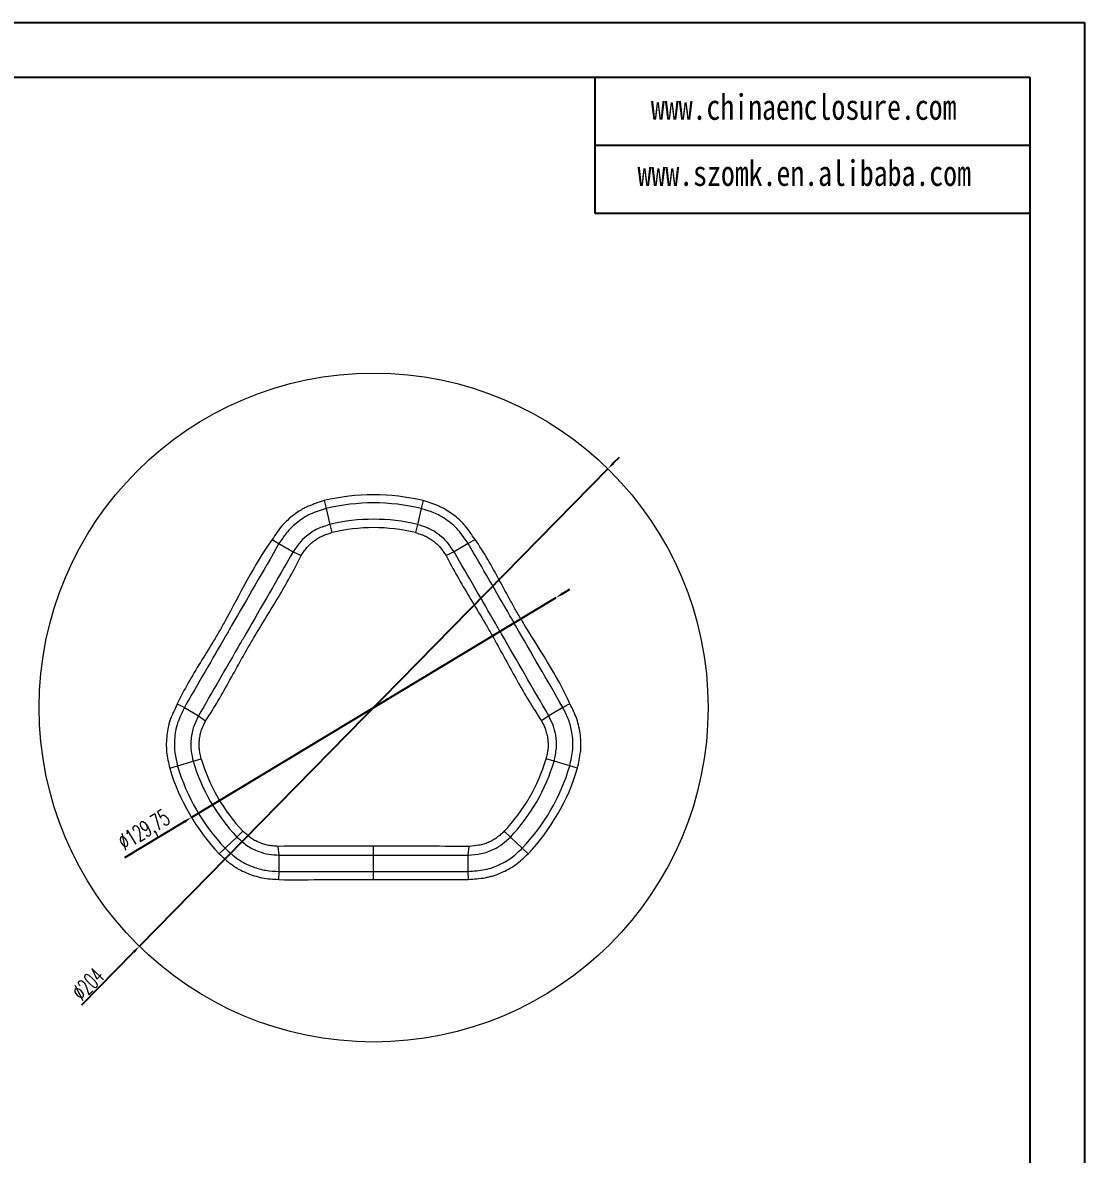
# Model space of a CAD drawing. Header units: inches. Extents: x -602 to 2189, y 557 to 1254.
# Drawn here: x 1255.3 to 1579.2, y 908.8 to 1253.9 of the extents above; entities that cross this region are included whole.
import ezdxf

# ---------------------------------------------------------------- set-up
doc = ezdxf.new("R2010")
doc.units = ezdxf.units.IN
doc.layers.add('文字', color=81, linetype='Continuous')
doc.styles.add('SLDTEXTSTYLE2', font='TXT', dxfattribs={"width": 0.6, "bigfont": 'bigfont'})
doc.styles.add('宋体', font='', dxfattribs={"width": 0.8, "height": 3.5})
doc.styles.get('宋体').set_extended_font_data('SimSun')
doc.dimstyles.new('5', dxfattribs={"dimtxt": 5, "dimasz": 2.5, "dimexe": 1.25, "dimexo": 0.625, "dimtad": 1, "dimtxsty": 'SLDTEXTSTYLE2', "dimcen": 2.5, "dimclrd": 256, "dimclre": 256, "dimclrt": 256, "dimadec": 0, "dimazin": 0, "dimtfac": 1, "dimtmove": 0, "dimatfit": 3, "dimfxl": 1, "dimarcsym": 0})

# ---------------------------------------------------------------- blocks, each defined once
blk = doc.blocks.new('*D128')
at = {"lineweight": -2}
for p, q in [((1435.578055367007, 1119.635852809435), (1437.328981484895, 1121.420301668242)), ((1433.827129249119, 1117.851403950628), (1290.95155802946, 972.2403770719739)), ((1273.395657681121, 954.3483563739719), (1289.200631911572, 970.4559282131668))]:
    blk.add_line(p, q, dxfattribs=at)
for points in [[(1435.280647223872, 1119.927673829083), (1435.875463510141, 1119.344031789787), (1433.827129249119, 1117.851403950628)], [(1288.903223768438, 970.7477492328147), (1289.498040054707, 970.1641071935187), (1290.95155802946, 972.2403770719739)]]:
    blk.add_solid(points)
at = {"layer": 'Defpoints', "color": 0}
for p in [(1433.827129249119, 1117.851403950628), (1290.95155802946, 972.2403770719739)]:
    blk.add_point(p, dxfattribs=at)
at = {"insert": (1275.279772984649, 960.7304688395283), "char_height": 5, "attachment_point": 5, "rotation": 45.54326741135031, "style": 'SLDTEXTSTYLE2'}
blk.add_mtext('∅204', dxfattribs=at)
blk = doc.blocks.new('*D129')
at = {"lineweight": -2}
for p, q in [((1420.085246722322, 1079.838766598053), (1422.226103436049, 1081.129786555796)), ((1417.944390008595, 1078.54774664031), (1306.834297269984, 1011.544034382291)), ((1286.496158489578, 999.2793447837341), (1304.693440556257, 1010.253014424548))]:
    blk.add_line(p, q, dxfattribs=at)
for points in [[(1419.870076729364, 1080.19557605034), (1420.300416715279, 1079.481957145765), (1417.944390008595, 1078.54774664031)], [(1304.478270563299, 1010.609823876836), (1304.908610549214, 1009.896204972261), (1306.834297269984, 1011.544034382291)]]:
    blk.add_solid(points)
at = {"layer": 'Defpoints', "color": 0}
for p in [(1417.944390008595, 1078.54774664031), (1306.834297269984, 1011.544034382291)]:
    blk.add_point(p, dxfattribs=at)
at = {"insert": (1292.695426225918, 1007.153549969716), "char_height": 5, "attachment_point": 5, "rotation": 31.09161305314865, "style": 'SLDTEXTSTYLE2'}
blk.add_mtext('∅129,75', dxfattribs=at)

msp = doc.modelspace()

# ---------------------------------------------------------------- linework, layer by layer
for p, q in [((593.7771530431232, 1253.93005801038), (1579.151873043124, 1253.93005801038)), ((1579.151873043124, 1253.93005801038), (1579.151873043124, 557.2004580103801)), ((626.9547530431241, 1237.341258010381), (1562.563073043123, 1237.34125801038)), ((1429.852673043121, 1237.341258010379), (1429.852673043121, 1195.86925801038)), ((1562.563073043123, 1237.34125801038), (1562.563073043125, 573.7892580103803)), ((1429.852673043121, 1216.605258010381), (1562.563073043123, 1216.605258010381)), ((1429.852673043121, 1195.86925801038), (1562.563073043123, 1195.86925801038))]:
    msp.add_line(p, q)
at = {"color": 7, "linetype": 'Continuous', "lineweight": 15}
for p, q in [((1347.31890807574, 1108.145989706778), (1347.889669971296, 1105.756202483063)), ((1377.459779138525, 1108.145989722138), (1376.889017181265, 1105.75620251316)), ((1347.889669971296, 1105.756202483063), (1349.050028933419, 1100.897765215714)), ((1376.889017181265, 1105.75620251316), (1375.728658219153, 1100.897765245809)), ((1349.050028933419, 1100.897765215714), (1349.643112986146, 1098.414515396083)), ((1375.728658219153, 1100.897765245809), (1375.135574353768, 1098.414515381434)), ((1331.463669589853, 1096.327041748856), (1333.514184312279, 1095.032667974982)), ((1333.514184312279, 1095.032667974982), (1337.844309785105, 1092.532665297227)), ((1391.264498851046, 1095.032664855126), (1386.934372605131, 1092.532663516278)), ((1393.315038172014, 1096.327053079443), (1391.264498851046, 1095.032664855126)), ((1337.844309785105, 1092.532665297227), (1340.299992159228, 1091.449238535852)), ((1386.934372605131, 1092.532663516278), (1384.478713051432, 1091.449248408624)), ((1302.515726874612, 1046.187734191693), (1304.661944774526, 1045.059123183447)), ((1422.262980392345, 1046.187746379035), (1420.116737615775, 1045.059121402508)), ((1304.661944774526, 1045.059123183447), (1308.992073339411, 1042.559125861296)), ((1308.992073339411, 1042.559125861296), (1311.158189720559, 1040.974156087774)), ((1415.786609823883, 1042.55912274137), (1413.620515136554, 1040.974166573247)), ((1420.116737615775, 1045.059121402508), (1415.786609823883, 1042.55912274137)), ((1302.562829193936, 1027.247818594647), (1307.350539376709, 1028.672137069761)), ((1307.350539376709, 1028.672137069761), (1309.797662906197, 1029.400143486592)), ((1417.428138731698, 1028.672139932959), (1414.981063407551, 1029.400131808)), ((1422.215847703442, 1027.247821818131), (1417.428138731698, 1028.672139932959)), ((1300.207859192994, 1026.547227499078), (1302.562829193936, 1027.247818594647)), ((1424.57087250701, 1026.547214352881), (1422.215847703442, 1027.247821818131)), ((1317.062504087467, 1002.133645046005), (1320.689855161368, 1005.567764452701)), ((1320.689855161368, 1005.567764452701), (1322.543888844781, 1007.3230325269)), ((1404.088825230606, 1005.567771150807), (1402.234827978581, 1007.323004469104)), ((1407.716175386991, 1002.133652612766), (1404.088825230606, 1005.567771150807)), ((1315.278289356956, 1000.444476793891), (1317.062504087467, 1002.133645046005)), ((1333.537108030908, 1000.045875140533), (1333.247540815711, 1002.714297428117)), ((1362.389343639289, 1000.045890511301), (1362.389343639289, 1002.739904473424)), ((1391.241581695394, 1000.045890511301), (1391.5311453395, 1002.714236033632)), ((1409.500431608145, 1000.444444992887), (1407.716175386991, 1002.133652612766)), ((1333.537103392954, 995.0458751407155), (1333.537108030908, 1000.045875140533)), ((1362.389343639289, 995.0458905113005), (1362.389343639289, 1000.045890511301)), ((1391.241581695394, 995.0458905113005), (1391.241581695394, 1000.045890511301)), ((1333.441400462277, 992.6229189378266), (1333.537103392954, 995.0458751407155)), ((1362.389343639289, 992.6537099542006), (1362.389343639289, 995.0458905113005)), ((1391.337285397809, 992.6228487293222), (1391.241581695394, 995.0458905113005))]:
    msp.add_line(p, q, dxfattribs=at)
msp.add_circle((1362.389343639289, 1045.045890511301), 101.9999999999999, dxfattribs=at)
for radius, start, end in [(64.87480671689246, 76.56746347142169, 103.4325365869765), (62.41780608277586, 76.56746350169124, 103.4325366172476), (57.42272394113428, 76.56746350686072, 103.4325366224171), (54.86963201950376, 76.56746340929963, 103.432536524856), (57.42272874410432, 196.5674635068331, 223.4325366223974), (54.86961164700016, 196.5674634092689, 223.4325365248487), (54.86965239169403, 316.5674634092848, 343.4325365248514), (57.42271913821207, 316.5674635068335, 343.4325366223958), (64.87478355404788, 196.5674634713977, 223.432536586992), (62.41781151747039, 196.5674635016721, 223.4325366172414), (62.4178006480921, 316.5674635016501, 343.4325366172347), (64.87482987986434, 316.567463471396, 343.4325365869602)]:
    msp.add_arc((1362.389343639289, 1045.045890511301), radius, start, end, dxfattribs=at)
for points, knots in [([(1347.31890807574, 1108.145989706778), (1345.713548219562, 1107.59737256781), (1344.079063397486, 1107.122200687005), (1342.13143818626, 1106.283551002357), (1341.747020543543, 1106.102736362805), (1340.9894188835, 1105.712336819659), (1340.615799618239, 1105.503208968867), (1339.522460004486, 1104.846687200477), (1338.825165221598, 1104.367967545378), (1337.478199352975, 1103.348501221005), (1336.826690059813, 1102.81011861914), (1335.571398025941, 1101.671187220081), (1334.968081797305, 1101.066263932156), (1333.859335808979, 1099.792785069952), (1333.357589452299, 1099.116896387805), (1332.398444981501, 1097.731609271937), (1331.938987111837, 1097.02372344101), (1331.463669589853, 1096.327041748856)], [0, 0, 0, 0, 0.2500000000000006, 0.2500000000000006, 0.3125000000000007, 0.3125000000000007, 0.3750000000000008, 0.3750000000000008, 0.5000000000000006, 0.5000000000000006, 0.6250000000000004, 0.6250000000000004, 0.7500000000000002, 0.7500000000000002, 0.8750000000000001, 0.8750000000000001, 1, 1, 1, 1]), ([(1393.315038172014, 1096.327053079443), (1392.334982085268, 1097.704324241531), (1391.419426020831, 1099.127636715358), (1390.065660100753, 1100.749149266125), (1389.783688103093, 1101.065011112894), (1389.195192752997, 1101.678279738158), (1388.88898662513, 1101.976200337054), (1387.949826549645, 1102.835974238053), (1387.292843442537, 1103.368017793715), (1385.932098375692, 1104.369600651979), (1385.230174489944, 1104.841565978478), (1383.778951286512, 1105.722192223084), (1383.025530743794, 1106.129245903925), (1381.483722380836, 1106.831357482382), (1380.689128159999, 1107.120941640633), (1379.080001033421, 1107.648128022764), (1378.266357233803, 1107.888028544737), (1377.459779138525, 1108.145989722138)], [0, 0, 0, 0, 0.2500000000000004, 0.2500000000000004, 0.3124999999999999, 0.3124999999999999, 0.3749999999999994, 0.3749999999999994, 0.4999999999999996, 0.4999999999999996, 0.6249999999999997, 0.6249999999999997, 0.7499999999999998, 0.7499999999999998, 0.8749999999999999, 0.8749999999999999, 1, 1, 1, 1]), ([(1347.889669971296, 1105.756202483063), (1346.274855541346, 1105.169882105177), (1342.92246923834, 1104.263773715495), (1338.92887101472, 1101.513703756621), (1335.702710580953, 1098.458555496025), (1334.292825081204, 1096.139862412921), (1333.514184312279, 1095.032667974982)], [0, 0, 0, 0, 0.2796739280916174, 0.5597172514893365, 0.7789621269775104, 1, 1, 1, 1]), ([(1391.264498851046, 1095.032664855126), (1390.249349757128, 1096.406141887886), (1388.437742804797, 1099.345522714108), (1384.674670081245, 1102.391871134996), (1380.820597299727, 1104.625240592386), (1378.180265605258, 1105.321619993688), (1376.889017181265, 1105.75620251316)], [0, 0, 0, 0, 0.2789141827229258, 0.55878457206395, 0.7782716434284198, 1, 1, 1, 1]), ([(1349.050028933419, 1100.897765215714), (1347.793162985729, 1100.441441336634), (1345.185883937133, 1099.737538591337), (1342.069173949881, 1097.591740578227), (1339.555637071721, 1095.211315643207), (1338.452657720611, 1093.397896698014), (1337.844309785105, 1092.532665297227)], [0, 0, 0, 0, 0.2796739280916174, 0.5597172514893365, 0.7789621269775104, 1, 1, 1, 1]), ([(1340.299992159228, 1091.449238535852), (1340.587451341721, 1091.851559626725), (1340.857940569397, 1092.267998003547), (1341.418601623934, 1093.084010598317), (1341.708876389654, 1093.483498889891), (1342.351598289733, 1094.229880319748), (1342.700185063312, 1094.580019938383), (1343.436098527805, 1095.247399937177), (1343.822961699714, 1095.567478995025), (1344.619864254355, 1096.175755869573), (1345.030435063078, 1096.460806158786), (1345.885711491083, 1096.977248574239), (1346.332784552737, 1097.208246255962), (1347.260992622586, 1097.601460637592), (1347.736332981171, 1097.767145630131), (1348.691267564232, 1098.086695018144), (1349.171212495433, 1098.239596335574), (1349.643112986147, 1098.414515396083)], [0, 0, 0, 0, 0.1249999999999999, 0.1249999999999999, 0.2499999999999998, 0.2499999999999998, 0.3749999999999997, 0.3749999999999997, 0.4999999999999996, 0.4999999999999996, 0.6249999999999994, 0.6249999999999994, 0.7499999999999993, 0.7499999999999993, 0.8749999999999997, 0.8749999999999997, 1, 1, 1, 1]), ([(1375.135574353768, 1098.414515381434), (1375.605269081842, 1098.253591181131), (1376.084303631737, 1098.113002293797), (1377.031287801713, 1097.807386681096), (1377.499129642425, 1097.642124693409), (1378.400585766341, 1097.236548499257), (1378.836398247334, 1097.00104256867), (1379.687000634259, 1096.483858603518), (1380.104626460391, 1096.203365960494), (1380.913873985435, 1095.612062401923), (1381.303346928756, 1095.299405163865), (1382.039969321781, 1094.626710269677), (1382.387441286901, 1094.26405887133), (1383.344491708232, 1093.101954219218), (1383.875743296911, 1092.250336296391), (1384.478713051432, 1091.449248408624)], [0, 0, 0, 0, 0.1249999999999998, 0.1249999999999998, 0.2499999999999996, 0.2499999999999996, 0.3749999999999993, 0.3749999999999993, 0.4999999999999991, 0.4999999999999991, 0.6249999999999989, 0.6249999999999989, 0.7499999999999987, 0.7499999999999987, 1, 1, 1, 1]), ([(1386.934372605131, 1092.532663516278), (1386.141924806255, 1093.605208788267), (1384.727964810695, 1095.900669727459), (1381.789504150053, 1098.279117995895), (1378.791083439265, 1100.016446872818), (1376.734246310722, 1100.559282144777), (1375.728658219153, 1100.897765245809)], [0, 0, 0, 0, 0.2789141827229258, 0.55878457206395, 0.7782716434284198, 1, 1, 1, 1]), ([(1331.463669589853, 1096.327041748856), (1325.759429630803, 1088.496836236461), (1321.658698507328, 1079.730257737074), (1316.398550365857, 1070.196582641972), (1315.80545611347, 1069.142782561036), (1314.59387838012, 1067.051076739873), (1313.97578222344, 1066.012937201249), (1312.100767392486, 1062.911880819408), (1310.823153759576, 1060.862252717665), (1307.035500757791, 1054.689809859202), (1304.573896770559, 1050.549819540842), (1302.515726874612, 1046.187734191693)], [0, 0, 0, 0, 0.5000000000000006, 0.5000000000000006, 0.5625000000000006, 0.5625000000000006, 0.6250000000000004, 0.6250000000000004, 0.7500000000000002, 0.7500000000000002, 1, 1, 1, 1]), ([(1333.514184312279, 1095.032667974982), (1328.682595191439, 1086.664110136391), (1323.306747937831, 1077.352869559411), (1313.71076945903, 1060.73214728579), (1308.910847539335, 1052.418438648515), (1304.661944774526, 1045.059123183447)], [0, 0, 0, 0, 0.4999999999999999, 0.5600000000001273, 1, 1, 1, 1]), ([(1420.116737615775, 1045.059121402508), (1415.285148624106, 1053.427679017368), (1409.909301515595, 1062.738919343032), (1400.313323294468, 1079.359641170348), (1395.513401502852, 1087.673349585784), (1391.264498851046, 1095.032664855126)], [0, 0, 0, 0, 0.5, 0.5600000000001274, 1, 1, 1, 1]), ([(1422.262980392345, 1046.187746379035), (1418.333948416321, 1055.042868648535), (1412.79223026542, 1062.977492709295), (1407.165898572051, 1072.299751465422), (1406.549828004541, 1073.340286143677), (1405.344146535736, 1075.435396125882), (1404.754139494315, 1076.489752894952), (1403.006053706982, 1079.664091704978), (1401.869830950022, 1081.795351799697), (1398.418166181685, 1088.161777362432), (1396.063631777484, 1092.363584204074), (1393.315038172014, 1096.327053079443)], [0, 0, 0, 0, 0.4999999999999996, 0.4999999999999996, 0.5624999999999997, 0.5624999999999997, 0.6249999999999999, 0.6249999999999999, 0.7500000000000001, 0.7500000000000001, 1, 1, 1, 1]), ([(1337.844309785105, 1092.532665297227), (1333.012721180944, 1084.16410835355), (1327.636874507717, 1074.85286878182), (1318.040897059602, 1058.2321482934), (1313.240975652215, 1049.918440543467), (1308.992073339411, 1042.559125861296)], [0, 0, 0, 0, 0.4999999999999999, 0.5600000000001273, 1, 1, 1, 1]), ([(1311.158189720559, 1040.974156087774), (1313.819840093746, 1045.025036975779), (1316.219595148973, 1049.240012642779), (1319.76215268141, 1055.610638654152), (1320.933404424171, 1057.742261125947), (1322.718921832309, 1060.926398738065), (1323.318884414667, 1061.985551483714), (1324.535719923463, 1064.095070028606), (1325.152722002608, 1065.145078107332), (1328.265055394688, 1070.376794174237), (1330.84412521076, 1074.50892145979), (1335.810302393729, 1082.870578653647), (1338.193801860352, 1087.091848469618), (1340.299992159227, 1091.449238535852)], [0, 0, 0, 0, 0.2499999999999997, 0.2499999999999997, 0.3749999999999996, 0.3749999999999996, 0.4374999999999995, 0.4374999999999995, 0.4999999999999994, 0.4999999999999994, 0.7499999999999997, 0.7499999999999997, 1, 1, 1, 1]), ([(1384.478713051433, 1091.449248408624), (1386.656055240698, 1087.118752129343), (1389.106453528114, 1082.933015444147), (1392.852298003372, 1076.679757360232), (1394.112711028662, 1074.599612232573), (1395.977496094029, 1071.461239901941), (1396.594767920115, 1070.412080678519), (1397.813246792152, 1068.303510979669), (1398.414079468428, 1067.244167515441), (1401.38871221068, 1061.932950049093), (1403.677705434048, 1057.633347038926), (1408.436024976799, 1049.151683334655), (1410.900001826879, 1044.976877185437), (1413.620515136553, 1040.974166573246)], [0, 0, 0, 0, 0.2499999999999997, 0.2499999999999997, 0.3749999999999996, 0.3749999999999996, 0.4374999999999997, 0.4374999999999997, 0.4999999999999997, 0.4999999999999997, 0.7499999999999998, 0.7499999999999998, 1, 1, 1, 1]), ([(1415.786609823883, 1042.55912274137), (1410.955021090545, 1050.927679908788), (1405.579174272214, 1060.238919731845), (1395.983196566413, 1076.859640666591), (1391.183275030941, 1085.173348638371), (1386.934372605131, 1092.532663516278)], [0, 0, 0, 0, 0.5, 0.5600000000001274, 1, 1, 1, 1]), ([(1302.515726874612, 1046.187734191693), (1301.813003981556, 1044.650346572957), (1301.038157904115, 1043.14579704057), (1300.310770427742, 1041.162647094617), (1300.178212158531, 1040.760521665423), (1299.941353838318, 1039.944236255472), (1299.836450183868, 1039.530094054475), (1299.561444424416, 1038.286871776199), (1299.429172874194, 1037.451886732079), (1299.242149389639, 1035.772657135812), (1299.184377420041, 1034.928791389262), (1299.147344325856, 1033.231683815224), (1299.171535722296, 1032.375676414771), (1299.334393296812, 1030.689376905251), (1299.480903071447, 1029.856446804387), (1299.82890955474, 1028.199310164294), (1300.027971323868, 1027.374724463507), (1300.207859192995, 1026.547227499078)], [0, 0, 0, 0, 0.2500000000000011, 0.2500000000000011, 0.3125000000000013, 0.3125000000000013, 0.3750000000000014, 0.3750000000000014, 0.5000000000000011, 0.5000000000000011, 0.6250000000000009, 0.6250000000000009, 0.7500000000000007, 0.7500000000000007, 0.8750000000000003, 0.8750000000000003, 1, 1, 1, 1]), ([(1424.57087250701, 1026.547214352881), (1424.898436583047, 1028.211806943323), (1425.304168359494, 1029.864899892099), (1425.551689179697, 1031.970919747259), (1425.587307948308, 1032.394242935267), (1425.628012873846, 1033.245545845168), (1425.633712472753, 1033.673673940147), (1425.611817719772, 1034.948795885799), (1425.545881673295, 1035.792031512364), (1425.336480673276, 1037.468272960123), (1425.19598216612, 1038.301688680794), (1424.837284268532, 1039.95827083021), (1424.615063226179, 1040.783220392416), (1424.066570693815, 1042.380163430211), (1423.732106834175, 1043.152633576837), (1423.011984614808, 1044.675922022435), (1422.628666084072, 1045.427767819351), (1422.262980392345, 1046.187746379035)], [0, 0, 0, 0, 0.2499999999999999, 0.2499999999999999, 0.3124999999999999, 0.3124999999999999, 0.3749999999999998, 0.3749999999999998, 0.5, 0.5, 0.6250000000000001, 0.6250000000000001, 0.7500000000000001, 0.7500000000000001, 0.875, 0.875, 1, 1, 1, 1]), ([(1304.661944774526, 1045.059123183447), (1303.980053190809, 1043.493239459691), (1302.340277890741, 1040.454650816297), (1301.583598990411, 1035.67255911394), (1301.576480698339, 1031.218148574028), (1302.29356443185, 1028.583364046351), (1302.562829193936, 1027.247818594647)], [0, 0, 0, 0, 0.2789141835251751, 0.5587845733990431, 0.7782716445596407, 1, 1, 1, 1]), ([(1308.992073339411, 1042.559125861296), (1308.459445608629, 1041.336572897319), (1307.178497692809, 1038.964316371609), (1306.587931201817, 1035.230309428727), (1306.582570611597, 1031.764935317706), (1307.140880225887, 1029.712243796672), (1307.350539376709, 1028.672137069761)], [0, 0, 0, 0, 0.2789141835251751, 0.5587845733990431, 0.7782716445596407, 1, 1, 1, 1]), ([(1417.428138731698, 1028.672139932959), (1417.661383555755, 1029.988779262007), (1418.355425186276, 1032.598699630136), (1418.055464700427, 1036.370747426), (1417.250724948143, 1039.737745572181), (1416.231748081949, 1041.599662587204), (1415.786609823883, 1042.55912274137)], [0, 0, 0, 0, 0.279673926850585, 0.5597172503001655, 0.7789621271592121, 1, 1, 1, 1]), ([(1422.215847703442, 1027.247821818131), (1422.515486517009, 1028.939451985148), (1423.406966607702, 1032.295757206687), (1423.022135352421, 1037.129348778578), (1421.98937976204, 1041.450858970413), (1420.686275635421, 1043.831201730891), (1420.116737615775, 1045.059121402508)], [0, 0, 0, 0, 0.279673926850585, 0.5597172503001655, 0.7789621271592121, 1, 1, 1, 1]), ([(1309.797662906197, 1029.400143486592), (1309.702180135612, 1029.887372473383), (1309.584416566176, 1030.37252234337), (1309.375595650554, 1031.345441149835), (1309.284795934518, 1031.833234377365), (1309.185307302115, 1032.816704939251), (1309.171355202851, 1033.311881835001), (1309.193948422954, 1034.307115550747), (1309.228049199191, 1034.809035625187), (1309.335509180703, 1035.805515037991), (1309.411541710221, 1036.299136457177), (1309.625801062552, 1037.273416224893), (1309.766130164116, 1037.75566068674), (1310.294016383737, 1039.165541119055), (1310.765912713717, 1040.051426236651), (1311.158189720558, 1040.974156087774)], [0, 0, 0, 0, 0.1249999999999999, 0.1249999999999999, 0.2499999999999999, 0.2499999999999999, 0.3749999999999998, 0.3749999999999998, 0.4999999999999998, 0.4999999999999998, 0.6249999999999998, 0.6249999999999998, 0.7499999999999997, 0.7499999999999997, 1, 1, 1, 1]), ([(1413.620515136553, 1040.974166573246), (1413.825206139255, 1040.524058451429), (1414.050608052453, 1040.081588117683), (1414.476965761497, 1039.188033869796), (1414.677795670495, 1038.736903769983), (1415.002820476896, 1037.8070982031), (1415.131757093799, 1037.330142671899), (1415.341768722998, 1036.359131413196), (1415.425533869947, 1035.864057705932), (1415.553865966571, 1034.869780144789), (1415.595441403921, 1034.37168958622), (1415.61505545942, 1033.372775852311), (1415.591568741433, 1032.870099552836), (1415.46799818021, 1031.869639264838), (1415.373815290094, 1031.375139276016), (1415.173085617659, 1030.388365641588), (1415.065529434599, 1029.896269813317), (1414.98106340755, 1029.400131808)], [0, 0, 0, 0, 0.1249999999999999, 0.1249999999999999, 0.2499999999999997, 0.2499999999999997, 0.3749999999999996, 0.3749999999999996, 0.4999999999999997, 0.4999999999999997, 0.6249999999999998, 0.6249999999999998, 0.7499999999999998, 0.7499999999999998, 0.8749999999999999, 0.8749999999999999, 1, 1, 1, 1]), ([(1320.689855161368, 1005.567764452701), (1321.713476342452, 1004.707448403613), (1323.626713929297, 1002.801429464242), (1327.043385551519, 1001.175177743451), (1330.361663876577, 1000.188602917247), (1332.483621274597, 1000.140104246925), (1333.537108030908, 1000.045875140533)], [0, 0, 0, 0, 0.2796738804684193, 0.5597172019610901, 0.7789621073934538, 1, 1, 1, 1]), ([(1333.247540815711, 1002.714297428116), (1332.755391632439, 1002.762083796034), (1332.259501483359, 1002.788115121023), (1331.272484687398, 1002.865655442795), (1330.781380984964, 1002.917296546786), (1329.813636172493, 1003.100719055028), (1329.336113705888, 1003.227534055931), (1328.390190412038, 1003.531163342148), (1327.919563036354, 1003.706156850335), (1326.994329701434, 1004.092155774912), (1326.542184102594, 1004.305195094453), (1325.667294860833, 1004.787664302464), (1325.243709157095, 1005.05934161835), (1324.439072529113, 1005.666585368326), (1324.057915452863, 1005.995399258076), (1323.303711301422, 1006.662621282777), (1322.931322924962, 1007.001814679654), (1322.54388884478, 1007.323032526899)], [0, 0, 0, 0, 0.125, 0.125, 0.25, 0.25, 0.375, 0.375, 0.5, 0.5, 0.625, 0.625, 0.75, 0.75, 0.875, 0.875, 1, 1, 1, 1]), ([(1391.241581695394, 1000.045890511301), (1392.566656740692, 1000.195897782828), (1395.261563533209, 1000.272692583457), (1398.790589361914, 1001.628249722905), (1401.794369438554, 1003.356293175666), (1403.292896567799, 1004.86614816257), (1404.088825230606, 1005.567771150807)], [0, 0, 0, 0, 0.2789142077356516, 0.5587846027002673, 0.7782716667876651, 1, 1, 1, 1]), ([(1402.234827978581, 1007.323004469104), (1401.860615656336, 1006.996698531524), (1401.49934433932, 1006.652136415946), (1400.761180345783, 1005.98483095228), (1400.384137813148, 1005.662298578432), (1399.58216928459, 1005.084401933639), (1399.160308285936, 1004.824729826113), (1398.287111283318, 1004.346677794418), (1397.835383872737, 1004.125249182109), (1396.918675022675, 1003.720071540777), (1396.453168812723, 1003.539106460549), (1395.502285390538, 1003.23751979198), (1395.014483281139, 1003.117925765069), (1393.529543937909, 1002.87014781826), (1392.526394020487, 1002.835879335696), (1391.5311453395, 1002.714236033632)], [0, 0, 0, 0, 0.1249999999999999, 0.1249999999999999, 0.2499999999999998, 0.2499999999999998, 0.3749999999999997, 0.3749999999999997, 0.4999999999999996, 0.4999999999999996, 0.6249999999999994, 0.6249999999999994, 0.7499999999999993, 0.7499999999999993, 1, 1, 1, 1]), ([(1317.062504087467, 1002.133645046005), (1318.377679651557, 1001.028334866918), (1320.838585920673, 998.5781371146454), (1325.217016136905, 996.4946140244961), (1329.475933483395, 995.2282507901193), (1332.18892413286, 995.1666006517305), (1333.537103392954, 995.0458751407155)], [0, 0, 0, 0, 0.2796738804684193, 0.5597172019610901, 0.7789621073934538, 1, 1, 1, 1]), ([(1362.389343639289, 1002.739904473424), (1359.954929255314, 1002.811237069293), (1357.521760733116, 1002.801545427259), (1353.873394426913, 1002.767521681388), (1352.657503432168, 1002.752900051441), (1350.226102803712, 1002.733994872654), (1349.010477978621, 1002.731449077339), (1342.935166020431, 1002.762084245052), (1338.080827442395, 1002.893048501458), (1333.2475408157, 1002.714297428117)], [0, 0, 0, 0, 0.2500000000000002, 0.2500000000000002, 0.3750000000000001, 0.3750000000000001, 0.5000000000000001, 0.5000000000000001, 1, 1, 1, 1]), ([(1391.5311453395, 1002.714236033632), (1386.693012156689, 1002.720967456355), (1381.842935008902, 1002.726912711102), (1372.123709558774, 1002.736865771774), (1367.25699654795, 1002.740227477896), (1362.389343639289, 1002.739904473424)], [0, 0, 0, 0, 0.5000000000000001, 0.5000000000000001, 1, 1, 1, 1]), ([(1391.241581695394, 995.0458905113005), (1392.938622076005, 995.2382968949141), (1396.390003572519, 995.3375041116396), (1400.909754281369, 997.073246310571), (1404.770944384712, 999.2942860758749), (1406.694191985135, 1001.232690193939), (1407.716175386991, 1002.133652612766)], [0, 0, 0, 0, 0.2789142077356516, 0.5587846027002673, 0.7782716667876651, 1, 1, 1, 1]), ([(1315.278289356956, 1000.444476793891), (1316.556084518931, 999.3285041849479), (1317.784836562024, 998.1505857930993), (1319.484939363286, 996.8832189266864), (1319.833737902722, 996.6407110378209), (1320.550633929118, 996.1798089790168), (1320.918553252282, 995.9608093285785), (1322.033786555357, 995.3422109039279), (1322.79701660711, 994.9776960886579), (1324.353381768323, 994.3209232222155), (1325.145388639524, 994.025891201042), (1326.759376549991, 993.5082425978267), (1327.584912851348, 993.2882172404472), (1329.242149430205, 992.9647547810193), (1330.07835862619, 992.8681741601333), (1331.757623166412, 992.7301744040519), (1332.600398436821, 992.6862151681348), (1333.441400462286, 992.6229189378264)], [0, 0, 0, 0, 0.2499999999999979, 0.2499999999999979, 0.3124999999999974, 0.3124999999999974, 0.3749999999999969, 0.3749999999999969, 0.4999999999999974, 0.4999999999999974, 0.6249999999999979, 0.6249999999999979, 0.7499999999999984, 0.7499999999999984, 0.8749999999999989, 0.8749999999999989, 1, 1, 1, 1]), ([(1333.537108030898, 1000.045875140533), (1338.89752706174, 1000.045875140533), (1348.492986498542, 1000.045865440961), (1358.132350800672, 1000.045890511301), (1362.389343639289, 1000.045890511301)], [0, 0, 0, 0, 0.557929050394913, 0.9999999999999999, 0.9999999999999999, 0.9999999999999999, 0.9999999999999999]), ([(1362.389343639289, 1000.045890511301), (1367.813447976376, 1000.045890511301), (1377.44686583451, 1000.045890511301), (1387.029642114098, 1000.045890511301), (1391.241581695394, 1000.045890511301)], [0, 0, 0, 0, 0.56, 1, 1, 1, 1]), ([(1391.337285397809, 992.6228487293222), (1393.02006693407, 992.7829665857505), (1394.710471364176, 992.8642053661729), (1396.791627441021, 993.225845216723), (1397.206158234819, 993.3121093054729), (1398.03151294265, 993.515127137638), (1398.442623191216, 993.6313492367046), (1399.65679039227, 994.0147991329809), (1400.446045934049, 994.3177416990966), (1401.99381616488, 994.9953907280453), (1402.753512813717, 995.3672923607242), (1404.241770593979, 996.1837762529467), (1404.971000337235, 996.6327311649402), (1406.349952206645, 997.6169214442773), (1406.998037166545, 998.1602686049225), (1408.259158702404, 999.2902213879386), (1408.873741110325, 999.8749078710591), (1409.500431608144, 1000.444444992887)], [0, 0, 0, 0, 0.2500000000000011, 0.2500000000000011, 0.3125000000000011, 0.3125000000000011, 0.3750000000000011, 0.3750000000000011, 0.5000000000000009, 0.5000000000000009, 0.6250000000000007, 0.6250000000000007, 0.7500000000000004, 0.7500000000000004, 0.8750000000000002, 0.8750000000000002, 1, 1, 1, 1]), ([(1333.537103392943, 995.0458751407155), (1338.897523274263, 995.0458751407155), (1348.49298420809, 995.0458654412587), (1358.132350105164, 995.0458905113005), (1362.389343639289, 995.0458905113005)], [0, 0, 0, 0, 0.557929050394913, 0.9999999999999999, 0.9999999999999999, 0.9999999999999999, 0.9999999999999999]), ([(1362.389343639289, 995.0458905113005), (1367.813447976376, 995.0458905113005), (1377.44686583451, 995.0458905113005), (1387.029642114098, 995.0458905113005), (1391.241581695394, 995.0458905113005)], [0, 0, 0, 0, 0.56, 1, 1, 1, 1]), ([(1333.441400462277, 992.6229189378266), (1338.253030257433, 992.3737653848459), (1343.067235058937, 992.5873150327393), (1349.101670327144, 992.6489585659815), (1350.308902483607, 992.6480900704137), (1352.724053302798, 992.6251544976778), (1353.931969546847, 992.6056665999654), (1357.55667253335, 992.560606488224), (1359.973441930432, 992.5483521253695), (1362.389343639289, 992.6537099542008)], [0, 0, 0, 0, 0.5000000000000001, 0.5000000000000001, 0.6250000000000001, 0.6250000000000001, 0.7500000000000002, 0.7500000000000002, 1, 1, 1, 1]), ([(1362.389343639289, 992.6537099542011), (1367.224307254714, 992.6542071577039), (1372.055623600728, 992.6506546726737), (1381.710999776303, 992.6393006962294), (1386.530592630449, 992.631465462016), (1391.337285397809, 992.6228487293222)], [0, 0, 0, 0, 0.4999999999999999, 0.4999999999999999, 1, 1, 1, 1])]:
    msp.add_open_spline(points, degree=3, knots=knots, dxfattribs=at)

# ---------------------------------------------------------------- texts
at = {"layer": '文字', "color": 0, "char_height": 7.785676800000005, "width": 136.7868730025613, "attachment_point": 1, "style": '宋体'}
for s, insert in [('www.chinaenclosure.com', (1446.949629068927, 1232.088923219211)), ('www.szomk.en.alibaba.com', (1442.880607960717, 1211.927176423714))]:
    msp.add_mtext(s, dxfattribs=dict(at, insert=insert))

# ---------------------------------------------------------------- dimensions: what is measured, and where the dimension line sits
dim = msp.add_diameter_dim_2p(p1=(1433.827129249119, 1117.851403950628), p2=(1290.95155802946, 972.2403770719739), dimstyle='5')
dim.commit()
dim.dimension.update_dxf_attribs({"geometry": '*D128', "text_midpoint": (1277.510334058157, 958.5418111921683), "dimtype": 163})
dim = msp.add_diameter_dim_2p(p1=(1417.944390008595, 1078.54774664031), p2=(1306.834297269984, 1011.544034382291), dimstyle='5')
dim.commit()
dim.dimension.update_dxf_attribs({"geometry": '*D129', "text_midpoint": (1292.695426225918, 1007.153549969716)})

doc.saveas('drawing.dxf')
